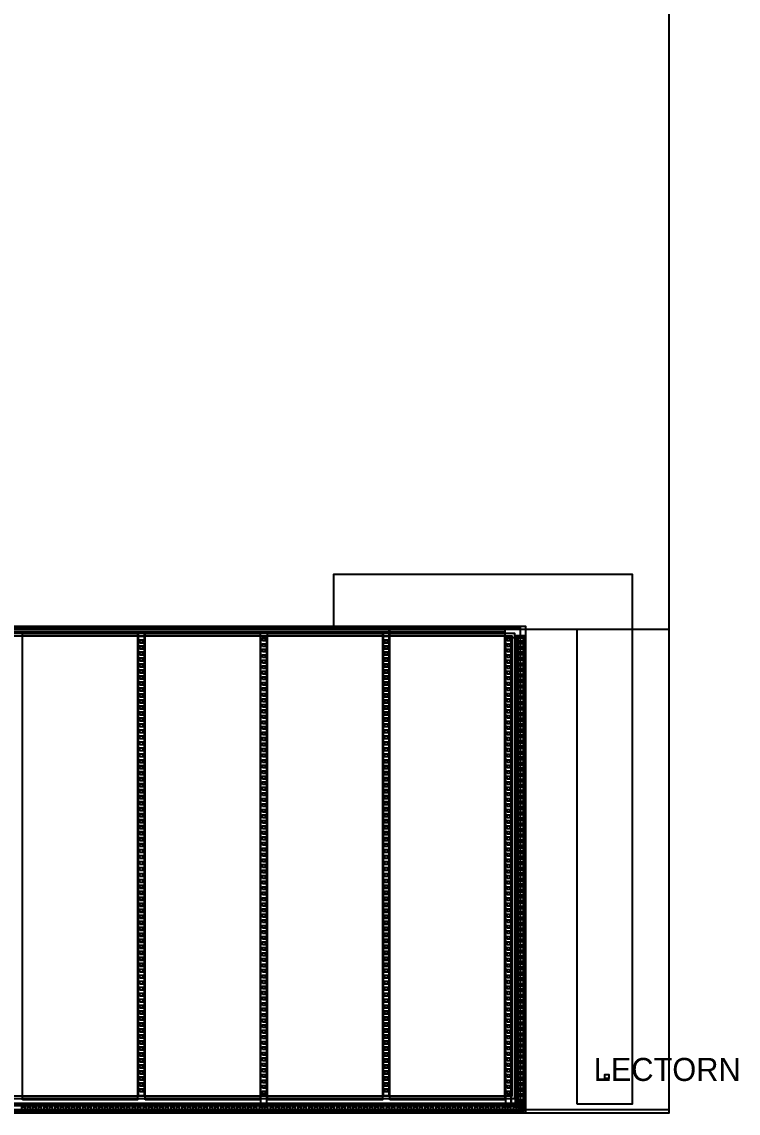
# Model space of a CAD drawing. Extents: x 0 to 495, y -9 to 478.
# Drawn here: x 339.8 to 495.5, y -2.9 to 234.2 of the extents above; entities that cross this region are included whole.
import ezdxf

# ---------------------------------------------------------------- set-up
doc = ezdxf.new("R2010")
doc.units = 0
for name, color, linetype in [('L10D0', 1, 'CONTINUOUS'), ('L20D0', 7, 'CONTINUOUS'), ('L230D0', 10, 'CONTINUOUS'), ('L23D0', 2, 'CONTINUOUS'), ('L24D0', 5, 'CONTINUOUS'), ('L34D0', 3, 'CONTINUOUS'), ('L35D0', 4, 'CONTINUOUS'), ('L36D0', 8, 'CONTINUOUS'), ('L37D0', 9, 'CONTINUOUS'), ('L54D0', 11, 'CONTINUOUS'), ('L5D0', 6, 'CONTINUOUS')]:
    doc.layers.add(name, color=color, linetype=linetype)

msp = doc.modelspace()

# ---------------------------------------------------------------- linework, layer by layer
at = {"layer": 'L10D0'}
for points in [[(72.45, 0.8), (72.45, 100.8), (446.25, 100.8), (446.25, 0.8)], [(444.75, 0.8), (444.75, 100.8), (446.25, 100.8), (446.25, 0.8)], [(447.45, -1.3), (447.45, 100.5), (448.85, 100.5), (448.85, -1.3)], [(74.15, -2.5), (74.15, -1.1), (448.85, -1.1), (448.85, -2.5)]]:
    msp.add_lwpolyline(points, close=True, dxfattribs=at)
at = {"layer": 'L20D0'}
for points in [[(0.35, 102.2), (0.35, 477.8), (480.35, 477.8), (480.35, 102.2)], [(73.95, 101.6), (73.95, 102.2), (444.75, 102.2), (444.75, 101.6)], [(339.95, 100.8), (339.95, 101.6), (364.95, 101.6), (364.95, 100.8)], [(339.95, 0.8), (339.95, 100.8), (364.95, 100.8), (364.95, 0.8)], [(366.55, 100.8), (366.55, 101.6), (391.55, 101.6), (391.55, 100.8)], [(366.55, 0.8), (366.55, 100.8), (391.55, 100.8), (391.55, 0.8)], [(393.15, 100.8), (393.15, 101.6), (418.15, 101.6), (418.15, 100.8)], [(393.15, 0.8), (393.15, 100.8), (418.15, 100.8), (418.15, 0.8)], [(419.75, 100.8), (419.75, 101.6), (444.75, 101.6), (444.75, 100.8)], [(419.75, 0.8), (419.75, 100.8), (444.75, 100.8), (444.75, 0.8)], [(339.95, 0), (339.95, 0.8), (364.95, 0.8), (364.95, 0)], [(366.55, 0), (366.55, 0.8), (391.55, 0.8), (391.55, 0)], [(393.15, 0), (393.15, 0.8), (418.15, 0.8), (418.15, 0)], [(419.75, 0), (419.75, 0.8), (444.75, 0.8), (444.75, 0)]]:
    msp.add_lwpolyline(points, close=True, dxfattribs=at)
at = {"layer": 'L230D0'}
msp.add_lwpolyline([(0.35, -2.2), (0.35, 477.8), (480.35, 477.8), (480.35, -2.2)], close=True, dxfattribs=at)
at = {"layer": 'L23D0'}
for points in [[(447.05, -1.7), (447.05, 100.9), (449.25, 100.9), (449.25, -1.7)], [(73.75, -2.9), (73.75, -0.7), (449.25, -0.7), (449.25, -2.9)]]:
    msp.add_lwpolyline(points, close=True, dxfattribs=at)
at = {"layer": 'L24D0'}
msp.add_lwpolyline([(71.85, 0.2), (71.85, 101.4), (446.85, 101.4), (446.85, 0.2)], close=True, dxfattribs=at)
at = {"layer": 'L34D0'}
for points in [[(365.45, 99.25), (365.45, 99.85), (366.05, 99.85), (366.05, 99.25)], [(392.05, 99.7), (392.05, 100.3), (392.65, 100.3), (392.65, 99.7)], [(418.65, 99.25), (418.65, 99.85), (419.25, 99.85), (419.25, 99.25)], [(445.25, 99.7), (445.25, 100.3), (445.85, 100.3), (445.85, 99.7)], [(447.85, 99.1), (447.85, 99.7), (448.45, 99.7), (448.45, 99.1)], [(365.45, 97.95), (365.45, 98.55), (366.05, 98.55), (366.05, 97.95)], [(365.45, 96.65), (365.45, 97.25), (366.05, 97.25), (366.05, 96.65)], [(392.05, 98.5), (392.05, 99.1), (392.65, 99.1), (392.65, 98.5)], [(392.05, 97.3), (392.05, 97.9), (392.65, 97.9), (392.65, 97.3)], [(418.65, 97.95), (418.65, 98.55), (419.25, 98.55), (419.25, 97.95)], [(418.65, 96.65), (418.65, 97.25), (419.25, 97.25), (419.25, 96.65)], [(445.25, 98.5), (445.25, 99.1), (445.85, 99.1), (445.85, 98.5)], [(445.25, 97.3), (445.25, 97.9), (445.85, 97.9), (445.85, 97.3)], [(447.85, 97.9), (447.85, 98.5), (448.45, 98.5), (448.45, 97.9)], [(447.85, 96.7), (447.85, 97.3), (448.45, 97.3), (448.45, 96.7)], [(365.45, 95.35), (365.45, 95.95), (366.05, 95.95), (366.05, 95.35)], [(392.05, 96.1), (392.05, 96.7), (392.65, 96.7), (392.65, 96.1)], [(392.05, 94.9), (392.05, 95.5), (392.65, 95.5), (392.65, 94.9)], [(418.65, 95.35), (418.65, 95.95), (419.25, 95.95), (419.25, 95.35)], [(445.25, 96.1), (445.25, 96.7), (445.85, 96.7), (445.85, 96.1)], [(445.25, 94.9), (445.25, 95.5), (445.85, 95.5), (445.85, 94.9)], [(447.85, 95.5), (447.85, 96.1), (448.45, 96.1), (448.45, 95.5)], [(447.85, 94.3), (447.85, 94.9), (448.45, 94.9), (448.45, 94.3)], [(365.45, 94.05), (365.45, 94.65), (366.05, 94.65), (366.05, 94.05)], [(365.45, 92.75), (365.45, 93.35), (366.05, 93.35), (366.05, 92.75)], [(392.05, 93.7), (392.05, 94.3), (392.65, 94.3), (392.65, 93.7)], [(392.05, 92.5), (392.05, 93.1), (392.65, 93.1), (392.65, 92.5)], [(418.65, 94.05), (418.65, 94.65), (419.25, 94.65), (419.25, 94.05)], [(418.65, 92.75), (418.65, 93.35), (419.25, 93.35), (419.25, 92.75)], [(445.25, 93.7), (445.25, 94.3), (445.85, 94.3), (445.85, 93.7)], [(445.25, 92.5), (445.25, 93.1), (445.85, 93.1), (445.85, 92.5)], [(447.85, 93.1), (447.85, 93.7), (448.45, 93.7), (448.45, 93.1)], [(447.85, 91.9), (447.85, 92.5), (448.45, 92.5), (448.45, 91.9)], [(365.45, 91.45), (365.45, 92.05), (366.05, 92.05), (366.05, 91.45)], [(365.45, 90.15), (365.45, 90.75), (366.05, 90.75), (366.05, 90.15)], [(392.05, 91.3), (392.05, 91.9), (392.65, 91.9), (392.65, 91.3)], [(392.05, 90.1), (392.05, 90.7), (392.65, 90.7), (392.65, 90.1)], [(418.65, 91.45), (418.65, 92.05), (419.25, 92.05), (419.25, 91.45)], [(418.65, 90.15), (418.65, 90.75), (419.25, 90.75), (419.25, 90.15)], [(445.25, 91.3), (445.25, 91.9), (445.85, 91.9), (445.85, 91.3)], [(445.25, 90.1), (445.25, 90.7), (445.85, 90.7), (445.85, 90.1)], [(447.85, 90.7), (447.85, 91.3), (448.45, 91.3), (448.45, 90.7)], [(447.85, 89.5), (447.85, 90.1), (448.45, 90.1), (448.45, 89.5)], [(365.45, 88.85), (365.45, 89.45), (366.05, 89.45), (366.05, 88.85)], [(365.45, 87.55), (365.45, 88.15), (366.05, 88.15), (366.05, 87.55)], [(392.05, 88.9), (392.05, 89.5), (392.65, 89.5), (392.65, 88.9)], [(392.05, 87.7), (392.05, 88.3), (392.65, 88.3), (392.65, 87.7)], [(418.65, 88.85), (418.65, 89.45), (419.25, 89.45), (419.25, 88.85)], [(418.65, 87.55), (418.65, 88.15), (419.25, 88.15), (419.25, 87.55)], [(445.25, 88.9), (445.25, 89.5), (445.85, 89.5), (445.85, 88.9)], [(445.25, 87.7), (445.25, 88.3), (445.85, 88.3), (445.85, 87.7)], [(447.85, 88.3), (447.85, 88.9), (448.45, 88.9), (448.45, 88.3)], [(365.45, 86.25), (365.45, 86.85), (366.05, 86.85), (366.05, 86.25)], [(365.45, 84.95), (365.45, 85.55), (366.05, 85.55), (366.05, 84.95)], [(392.05, 86.5), (392.05, 87.1), (392.65, 87.1), (392.65, 86.5)], [(392.05, 85.3), (392.05, 85.9), (392.65, 85.9), (392.65, 85.3)], [(418.65, 86.25), (418.65, 86.85), (419.25, 86.85), (419.25, 86.25)], [(418.65, 84.95), (418.65, 85.55), (419.25, 85.55), (419.25, 84.95)], [(445.25, 86.5), (445.25, 87.1), (445.85, 87.1), (445.85, 86.5)], [(445.25, 85.3), (445.25, 85.9), (445.85, 85.9), (445.85, 85.3)], [(447.85, 87.1), (447.85, 87.7), (448.45, 87.7), (448.45, 87.1)], [(447.85, 85.9), (447.85, 86.5), (448.45, 86.5), (448.45, 85.9)], [(365.45, 83.65), (365.45, 84.25), (366.05, 84.25), (366.05, 83.65)], [(392.05, 84.1), (392.05, 84.7), (392.65, 84.7), (392.65, 84.1)], [(392.05, 82.9), (392.05, 83.5), (392.65, 83.5), (392.65, 82.9)], [(418.65, 83.65), (418.65, 84.25), (419.25, 84.25), (419.25, 83.65)], [(445.25, 84.1), (445.25, 84.7), (445.85, 84.7), (445.85, 84.1)], [(445.25, 82.9), (445.25, 83.5), (445.85, 83.5), (445.85, 82.9)], [(447.85, 84.7), (447.85, 85.3), (448.45, 85.3), (448.45, 84.7)], [(447.85, 83.5), (447.85, 84.1), (448.45, 84.1), (448.45, 83.5)], [(365.45, 82.35), (365.45, 82.95), (366.05, 82.95), (366.05, 82.35)], [(365.45, 81.05), (365.45, 81.65), (366.05, 81.65), (366.05, 81.05)], [(392.05, 81.7), (392.05, 82.3), (392.65, 82.3), (392.65, 81.7)], [(392.05, 80.5), (392.05, 81.1), (392.65, 81.1), (392.65, 80.5)], [(418.65, 82.35), (418.65, 82.95), (419.25, 82.95), (419.25, 82.35)], [(418.65, 81.05), (418.65, 81.65), (419.25, 81.65), (419.25, 81.05)], [(445.25, 81.7), (445.25, 82.3), (445.85, 82.3), (445.85, 81.7)], [(445.25, 80.5), (445.25, 81.1), (445.85, 81.1), (445.85, 80.5)], [(447.85, 82.3), (447.85, 82.9), (448.45, 82.9), (448.45, 82.3)], [(447.85, 81.1), (447.85, 81.7), (448.45, 81.7), (448.45, 81.1)], [(365.45, 79.75), (365.45, 80.35), (366.05, 80.35), (366.05, 79.75)], [(365.45, 78.45), (365.45, 79.05), (366.05, 79.05), (366.05, 78.45)], [(392.05, 79.3), (392.05, 79.9), (392.65, 79.9), (392.65, 79.3)], [(392.05, 78.1), (392.05, 78.7), (392.65, 78.7), (392.65, 78.1)], [(418.65, 79.75), (418.65, 80.35), (419.25, 80.35), (419.25, 79.75)], [(418.65, 78.45), (418.65, 79.05), (419.25, 79.05), (419.25, 78.45)], [(445.25, 79.3), (445.25, 79.9), (445.85, 79.9), (445.85, 79.3)], [(445.25, 78.1), (445.25, 78.7), (445.85, 78.7), (445.85, 78.1)], [(447.85, 79.9), (447.85, 80.5), (448.45, 80.5), (448.45, 79.9)], [(447.85, 78.7), (447.85, 79.3), (448.45, 79.3), (448.45, 78.7)], [(365.45, 77.15), (365.45, 77.75), (366.05, 77.75), (366.05, 77.15)], [(365.45, 75.85), (365.45, 76.45), (366.05, 76.45), (366.05, 75.85)], [(392.05, 76.9), (392.05, 77.5), (392.65, 77.5), (392.65, 76.9)], [(392.05, 75.7), (392.05, 76.3), (392.65, 76.3), (392.65, 75.7)], [(418.65, 77.15), (418.65, 77.75), (419.25, 77.75), (419.25, 77.15)], [(418.65, 75.85), (418.65, 76.45), (419.25, 76.45), (419.25, 75.85)], [(445.25, 76.9), (445.25, 77.5), (445.85, 77.5), (445.85, 76.9)], [(445.25, 75.7), (445.25, 76.3), (445.85, 76.3), (445.85, 75.7)], [(447.85, 77.5), (447.85, 78.1), (448.45, 78.1), (448.45, 77.5)], [(447.85, 76.3), (447.85, 76.9), (448.45, 76.9), (448.45, 76.3)], [(365.45, 74.55), (365.45, 75.15), (366.05, 75.15), (366.05, 74.55)], [(365.45, 73.25), (365.45, 73.85), (366.05, 73.85), (366.05, 73.25)], [(392.05, 74.5), (392.05, 75.1), (392.65, 75.1), (392.65, 74.5)], [(392.05, 73.3), (392.05, 73.9), (392.65, 73.9), (392.65, 73.3)], [(418.65, 74.55), (418.65, 75.15), (419.25, 75.15), (419.25, 74.55)], [(418.65, 73.25), (418.65, 73.85), (419.25, 73.85), (419.25, 73.25)], [(445.25, 74.5), (445.25, 75.1), (445.85, 75.1), (445.85, 74.5)], [(445.25, 73.3), (445.25, 73.9), (445.85, 73.9), (445.85, 73.3)], [(447.85, 75.1), (447.85, 75.7), (448.45, 75.7), (448.45, 75.1)], [(447.85, 73.9), (447.85, 74.5), (448.45, 74.5), (448.45, 73.9)], [(365.45, 71.95), (365.45, 72.55), (366.05, 72.55), (366.05, 71.95)], [(365.45, 70.65), (365.45, 71.25), (366.05, 71.25), (366.05, 70.65)], [(392.05, 72.1), (392.05, 72.7), (392.65, 72.7), (392.65, 72.1)], [(392.05, 70.9), (392.05, 71.5), (392.65, 71.5), (392.65, 70.9)], [(418.65, 71.95), (418.65, 72.55), (419.25, 72.55), (419.25, 71.95)], [(418.65, 70.65), (418.65, 71.25), (419.25, 71.25), (419.25, 70.65)], [(445.25, 72.1), (445.25, 72.7), (445.85, 72.7), (445.85, 72.1)], [(445.25, 70.9), (445.25, 71.5), (445.85, 71.5), (445.85, 70.9)], [(447.85, 72.7), (447.85, 73.3), (448.45, 73.3), (448.45, 72.7)], [(447.85, 71.5), (447.85, 72.1), (448.45, 72.1), (448.45, 71.5)], [(365.45, 69.35), (365.45, 69.95), (366.05, 69.95), (366.05, 69.35)], [(392.05, 69.7), (392.05, 70.3), (392.65, 70.3), (392.65, 69.7)], [(392.05, 68.5), (392.05, 69.1), (392.65, 69.1), (392.65, 68.5)], [(418.65, 69.35), (418.65, 69.95), (419.25, 69.95), (419.25, 69.35)], [(445.25, 69.7), (445.25, 70.3), (445.85, 70.3), (445.85, 69.7)], [(445.25, 68.5), (445.25, 69.1), (445.85, 69.1), (445.85, 68.5)], [(447.85, 70.3), (447.85, 70.9), (448.45, 70.9), (448.45, 70.3)], [(447.85, 69.1), (447.85, 69.7), (448.45, 69.7), (448.45, 69.1)], [(365.45, 68.05), (365.45, 68.65), (366.05, 68.65), (366.05, 68.05)], [(365.45, 66.75), (365.45, 67.35), (366.05, 67.35), (366.05, 66.75)], [(392.05, 67.3), (392.05, 67.9), (392.65, 67.9), (392.65, 67.3)], [(392.05, 66.1), (392.05, 66.7), (392.65, 66.7), (392.65, 66.1)], [(418.65, 68.05), (418.65, 68.65), (419.25, 68.65), (419.25, 68.05)], [(418.65, 66.75), (418.65, 67.35), (419.25, 67.35), (419.25, 66.75)], [(445.25, 67.3), (445.25, 67.9), (445.85, 67.9), (445.85, 67.3)], [(445.25, 66.1), (445.25, 66.7), (445.85, 66.7), (445.85, 66.1)], [(447.85, 67.9), (447.85, 68.5), (448.45, 68.5), (448.45, 67.9)], [(447.85, 66.7), (447.85, 67.3), (448.45, 67.3), (448.45, 66.7)], [(365.45, 65.45), (365.45, 66.05), (366.05, 66.05), (366.05, 65.45)], [(365.45, 64.15), (365.45, 64.75), (366.05, 64.75), (366.05, 64.15)], [(392.05, 64.9), (392.05, 65.5), (392.65, 65.5), (392.65, 64.9)], [(392.05, 63.7), (392.05, 64.3), (392.65, 64.3), (392.65, 63.7)], [(418.65, 65.45), (418.65, 66.05), (419.25, 66.05), (419.25, 65.45)], [(418.65, 64.15), (418.65, 64.75), (419.25, 64.75), (419.25, 64.15)], [(445.25, 64.9), (445.25, 65.5), (445.85, 65.5), (445.85, 64.9)], [(445.25, 63.7), (445.25, 64.3), (445.85, 64.3), (445.85, 63.7)], [(447.85, 65.5), (447.85, 66.1), (448.45, 66.1), (448.45, 65.5)], [(447.85, 64.3), (447.85, 64.9), (448.45, 64.9), (448.45, 64.3)], [(365.45, 62.85), (365.45, 63.45), (366.05, 63.45), (366.05, 62.85)], [(365.45, 61.55), (365.45, 62.15), (366.05, 62.15), (366.05, 61.55)], [(392.05, 62.5), (392.05, 63.1), (392.65, 63.1), (392.65, 62.5)], [(392.05, 61.3), (392.05, 61.9), (392.65, 61.9), (392.65, 61.3)], [(418.65, 62.85), (418.65, 63.45), (419.25, 63.45), (419.25, 62.85)], [(418.65, 61.55), (418.65, 62.15), (419.25, 62.15), (419.25, 61.55)], [(445.25, 62.5), (445.25, 63.1), (445.85, 63.1), (445.85, 62.5)], [(445.25, 61.3), (445.25, 61.9), (445.85, 61.9), (445.85, 61.3)], [(447.85, 63.1), (447.85, 63.7), (448.45, 63.7), (448.45, 63.1)], [(447.85, 61.9), (447.85, 62.5), (448.45, 62.5), (448.45, 61.9)], [(365.45, 60.25), (365.45, 60.85), (366.05, 60.85), (366.05, 60.25)], [(365.45, 58.95), (365.45, 59.55), (366.05, 59.55), (366.05, 58.95)], [(392.05, 60.1), (392.05, 60.7), (392.65, 60.7), (392.65, 60.1)], [(392.05, 58.9), (392.05, 59.5), (392.65, 59.5), (392.65, 58.9)], [(418.65, 60.25), (418.65, 60.85), (419.25, 60.85), (419.25, 60.25)], [(418.65, 58.95), (418.65, 59.55), (419.25, 59.55), (419.25, 58.95)], [(445.25, 60.1), (445.25, 60.7), (445.85, 60.7), (445.85, 60.1)], [(445.25, 58.9), (445.25, 59.5), (445.85, 59.5), (445.85, 58.9)], [(447.85, 60.7), (447.85, 61.3), (448.45, 61.3), (448.45, 60.7)], [(447.85, 59.5), (447.85, 60.1), (448.45, 60.1), (448.45, 59.5)], [(365.45, 57.65), (365.45, 58.25), (366.05, 58.25), (366.05, 57.65)], [(365.45, 56.35), (365.45, 56.95), (366.05, 56.95), (366.05, 56.35)], [(392.05, 57.7), (392.05, 58.3), (392.65, 58.3), (392.65, 57.7)], [(392.05, 56.5), (392.05, 57.1), (392.65, 57.1), (392.65, 56.5)], [(418.65, 57.65), (418.65, 58.25), (419.25, 58.25), (419.25, 57.65)], [(418.65, 56.35), (418.65, 56.95), (419.25, 56.95), (419.25, 56.35)], [(445.25, 57.7), (445.25, 58.3), (445.85, 58.3), (445.85, 57.7)], [(445.25, 56.5), (445.25, 57.1), (445.85, 57.1), (445.85, 56.5)], [(447.85, 58.3), (447.85, 58.9), (448.45, 58.9), (448.45, 58.3)], [(447.85, 57.1), (447.85, 57.7), (448.45, 57.7), (448.45, 57.1)], [(365.45, 55.05), (365.45, 55.65), (366.05, 55.65), (366.05, 55.05)], [(392.05, 55.3), (392.05, 55.9), (392.65, 55.9), (392.65, 55.3)], [(392.05, 54.1), (392.05, 54.7), (392.65, 54.7), (392.65, 54.1)], [(418.65, 55.05), (418.65, 55.65), (419.25, 55.65), (419.25, 55.05)], [(445.25, 55.3), (445.25, 55.9), (445.85, 55.9), (445.85, 55.3)], [(445.25, 54.1), (445.25, 54.7), (445.85, 54.7), (445.85, 54.1)], [(447.85, 55.9), (447.85, 56.5), (448.45, 56.5), (448.45, 55.9)], [(447.85, 54.7), (447.85, 55.3), (448.45, 55.3), (448.45, 54.7)], [(365.45, 53.75), (365.45, 54.35), (366.05, 54.35), (366.05, 53.75)], [(365.45, 52.45), (365.45, 53.05), (366.05, 53.05), (366.05, 52.45)], [(392.05, 52.9), (392.05, 53.5), (392.65, 53.5), (392.65, 52.9)], [(392.05, 51.7), (392.05, 52.3), (392.65, 52.3), (392.65, 51.7)], [(418.65, 53.75), (418.65, 54.35), (419.25, 54.35), (419.25, 53.75)], [(418.65, 52.45), (418.65, 53.05), (419.25, 53.05), (419.25, 52.45)], [(445.25, 52.9), (445.25, 53.5), (445.85, 53.5), (445.85, 52.9)], [(445.25, 51.7), (445.25, 52.3), (445.85, 52.3), (445.85, 51.7)], [(447.85, 53.5), (447.85, 54.1), (448.45, 54.1), (448.45, 53.5)], [(447.85, 52.3), (447.85, 52.9), (448.45, 52.9), (448.45, 52.3)], [(365.45, 51.15), (365.45, 51.75), (366.05, 51.75), (366.05, 51.15)], [(365.45, 49.85), (365.45, 50.45), (366.05, 50.45), (366.05, 49.85)], [(392.05, 50.5), (392.05, 51.1), (392.65, 51.1), (392.65, 50.5)], [(392.05, 49.3), (392.05, 49.9), (392.65, 49.9), (392.65, 49.3)], [(418.65, 51.15), (418.65, 51.75), (419.25, 51.75), (419.25, 51.15)], [(418.65, 49.85), (418.65, 50.45), (419.25, 50.45), (419.25, 49.85)], [(445.25, 50.5), (445.25, 51.1), (445.85, 51.1), (445.85, 50.5)], [(445.25, 49.3), (445.25, 49.9), (445.85, 49.9), (445.85, 49.3)], [(447.85, 51.1), (447.85, 51.7), (448.45, 51.7), (448.45, 51.1)], [(447.85, 49.9), (447.85, 50.5), (448.45, 50.5), (448.45, 49.9)], [(365.45, 48.55), (365.45, 49.15), (366.05, 49.15), (366.05, 48.55)], [(365.45, 47.25), (365.45, 47.85), (366.05, 47.85), (366.05, 47.25)], [(392.05, 48.1), (392.05, 48.7), (392.65, 48.7), (392.65, 48.1)], [(392.05, 46.9), (392.05, 47.5), (392.65, 47.5), (392.65, 46.9)], [(418.65, 48.55), (418.65, 49.15), (419.25, 49.15), (419.25, 48.55)], [(418.65, 47.25), (418.65, 47.85), (419.25, 47.85), (419.25, 47.25)], [(445.25, 48.1), (445.25, 48.7), (445.85, 48.7), (445.85, 48.1)], [(445.25, 46.9), (445.25, 47.5), (445.85, 47.5), (445.85, 46.9)], [(447.85, 48.7), (447.85, 49.3), (448.45, 49.3), (448.45, 48.7)], [(447.85, 47.5), (447.85, 48.1), (448.45, 48.1), (448.45, 47.5)], [(365.45, 45.95), (365.45, 46.55), (366.05, 46.55), (366.05, 45.95)], [(365.45, 44.65), (365.45, 45.25), (366.05, 45.25), (366.05, 44.65)], [(392.05, 45.7), (392.05, 46.3), (392.65, 46.3), (392.65, 45.7)], [(392.05, 44.5), (392.05, 45.1), (392.65, 45.1), (392.65, 44.5)], [(418.65, 45.95), (418.65, 46.55), (419.25, 46.55), (419.25, 45.95)], [(418.65, 44.65), (418.65, 45.25), (419.25, 45.25), (419.25, 44.65)], [(445.25, 45.7), (445.25, 46.3), (445.85, 46.3), (445.85, 45.7)], [(445.25, 44.5), (445.25, 45.1), (445.85, 45.1), (445.85, 44.5)], [(447.85, 46.3), (447.85, 46.9), (448.45, 46.9), (448.45, 46.3)], [(447.85, 45.1), (447.85, 45.7), (448.45, 45.7), (448.45, 45.1)], [(365.45, 43.35), (365.45, 43.95), (366.05, 43.95), (366.05, 43.35)], [(392.05, 43.3), (392.05, 43.9), (392.65, 43.9), (392.65, 43.3)], [(392.05, 42.1), (392.05, 42.7), (392.65, 42.7), (392.65, 42.1)], [(418.65, 43.35), (418.65, 43.95), (419.25, 43.95), (419.25, 43.35)], [(445.25, 43.3), (445.25, 43.9), (445.85, 43.9), (445.85, 43.3)], [(445.25, 42.1), (445.25, 42.7), (445.85, 42.7), (445.85, 42.1)], [(447.85, 43.9), (447.85, 44.5), (448.45, 44.5), (448.45, 43.9)], [(447.85, 42.7), (447.85, 43.3), (448.45, 43.3), (448.45, 42.7)], [(365.45, 42.05), (365.45, 42.65), (366.05, 42.65), (366.05, 42.05)], [(365.45, 40.75), (365.45, 41.35), (366.05, 41.35), (366.05, 40.75)], [(392.05, 40.9), (392.05, 41.5), (392.65, 41.5), (392.65, 40.9)], [(418.65, 42.05), (418.65, 42.65), (419.25, 42.65), (419.25, 42.05)], [(418.65, 40.75), (418.65, 41.35), (419.25, 41.35), (419.25, 40.75)], [(445.25, 40.9), (445.25, 41.5), (445.85, 41.5), (445.85, 40.9)], [(447.85, 41.5), (447.85, 42.1), (448.45, 42.1), (448.45, 41.5)], [(447.85, 40.3), (447.85, 40.9), (448.45, 40.9), (448.45, 40.3)], [(365.45, 39.45), (365.45, 40.05), (366.05, 40.05), (366.05, 39.45)], [(365.45, 38.15), (365.45, 38.75), (366.05, 38.75), (366.05, 38.15)], [(392.05, 39.7), (392.05, 40.3), (392.65, 40.3), (392.65, 39.7)], [(392.05, 38.5), (392.05, 39.1), (392.65, 39.1), (392.65, 38.5)], [(418.65, 39.45), (418.65, 40.05), (419.25, 40.05), (419.25, 39.45)], [(418.65, 38.15), (418.65, 38.75), (419.25, 38.75), (419.25, 38.15)], [(445.25, 39.7), (445.25, 40.3), (445.85, 40.3), (445.85, 39.7)], [(445.25, 38.5), (445.25, 39.1), (445.85, 39.1), (445.85, 38.5)], [(447.85, 39.1), (447.85, 39.7), (448.45, 39.7), (448.45, 39.1)], [(447.85, 37.9), (447.85, 38.5), (448.45, 38.5), (448.45, 37.9)], [(365.45, 36.85), (365.45, 37.45), (366.05, 37.45), (366.05, 36.85)], [(365.45, 35.55), (365.45, 36.15), (366.05, 36.15), (366.05, 35.55)], [(392.05, 37.3), (392.05, 37.9), (392.65, 37.9), (392.65, 37.3)], [(392.05, 36.1), (392.05, 36.7), (392.65, 36.7), (392.65, 36.1)], [(418.65, 36.85), (418.65, 37.45), (419.25, 37.45), (419.25, 36.85)], [(418.65, 35.55), (418.65, 36.15), (419.25, 36.15), (419.25, 35.55)], [(445.25, 37.3), (445.25, 37.9), (445.85, 37.9), (445.85, 37.3)], [(445.25, 36.1), (445.25, 36.7), (445.85, 36.7), (445.85, 36.1)], [(447.85, 36.7), (447.85, 37.3), (448.45, 37.3), (448.45, 36.7)], [(447.85, 35.5), (447.85, 36.1), (448.45, 36.1), (448.45, 35.5)], [(365.45, 34.25), (365.45, 34.85), (366.05, 34.85), (366.05, 34.25)], [(365.45, 32.95), (365.45, 33.55), (366.05, 33.55), (366.05, 32.95)], [(392.05, 34.9), (392.05, 35.5), (392.65, 35.5), (392.65, 34.9)], [(392.05, 33.7), (392.05, 34.3), (392.65, 34.3), (392.65, 33.7)], [(418.65, 34.25), (418.65, 34.85), (419.25, 34.85), (419.25, 34.25)], [(418.65, 32.95), (418.65, 33.55), (419.25, 33.55), (419.25, 32.95)], [(445.25, 34.9), (445.25, 35.5), (445.85, 35.5), (445.85, 34.9)], [(445.25, 33.7), (445.25, 34.3), (445.85, 34.3), (445.85, 33.7)], [(447.85, 34.3), (447.85, 34.9), (448.45, 34.9), (448.45, 34.3)], [(447.85, 33.1), (447.85, 33.7), (448.45, 33.7), (448.45, 33.1)], [(365.45, 31.65), (365.45, 32.25), (366.05, 32.25), (366.05, 31.65)], [(365.45, 30.35), (365.45, 30.95), (366.05, 30.95), (366.05, 30.35)], [(392.05, 32.5), (392.05, 33.1), (392.65, 33.1), (392.65, 32.5)], [(392.05, 31.3), (392.05, 31.9), (392.65, 31.9), (392.65, 31.3)], [(418.65, 31.65), (418.65, 32.25), (419.25, 32.25), (419.25, 31.65)], [(418.65, 30.35), (418.65, 30.95), (419.25, 30.95), (419.25, 30.35)], [(445.25, 32.5), (445.25, 33.1), (445.85, 33.1), (445.85, 32.5)], [(445.25, 31.3), (445.25, 31.9), (445.85, 31.9), (445.85, 31.3)], [(447.85, 31.9), (447.85, 32.5), (448.45, 32.5), (448.45, 31.9)], [(447.85, 30.7), (447.85, 31.3), (448.45, 31.3), (448.45, 30.7)], [(365.45, 29.05), (365.45, 29.65), (366.05, 29.65), (366.05, 29.05)], [(392.05, 30.1), (392.05, 30.7), (392.65, 30.7), (392.65, 30.1)], [(392.05, 28.9), (392.05, 29.5), (392.65, 29.5), (392.65, 28.9)], [(418.65, 29.05), (418.65, 29.65), (419.25, 29.65), (419.25, 29.05)], [(445.25, 30.1), (445.25, 30.7), (445.85, 30.7), (445.85, 30.1)], [(445.25, 28.9), (445.25, 29.5), (445.85, 29.5), (445.85, 28.9)], [(447.85, 29.5), (447.85, 30.1), (448.45, 30.1), (448.45, 29.5)], [(447.85, 28.3), (447.85, 28.9), (448.45, 28.9), (448.45, 28.3)], [(365.45, 27.75), (365.45, 28.35), (366.05, 28.35), (366.05, 27.75)], [(365.45, 26.45), (365.45, 27.05), (366.05, 27.05), (366.05, 26.45)], [(392.05, 27.7), (392.05, 28.3), (392.65, 28.3), (392.65, 27.7)], [(392.05, 26.5), (392.05, 27.1), (392.65, 27.1), (392.65, 26.5)], [(418.65, 27.75), (418.65, 28.35), (419.25, 28.35), (419.25, 27.75)], [(418.65, 26.45), (418.65, 27.05), (419.25, 27.05), (419.25, 26.45)], [(445.25, 27.7), (445.25, 28.3), (445.85, 28.3), (445.85, 27.7)], [(445.25, 26.5), (445.25, 27.1), (445.85, 27.1), (445.85, 26.5)], [(447.85, 27.1), (447.85, 27.7), (448.45, 27.7), (448.45, 27.1)], [(447.85, 25.9), (447.85, 26.5), (448.45, 26.5), (448.45, 25.9)], [(365.45, 25.15), (365.45, 25.75), (366.05, 25.75), (366.05, 25.15)], [(365.45, 23.85), (365.45, 24.45), (366.05, 24.45), (366.05, 23.85)], [(392.05, 25.3), (392.05, 25.9), (392.65, 25.9), (392.65, 25.3)], [(392.05, 24.1), (392.05, 24.7), (392.65, 24.7), (392.65, 24.1)], [(418.65, 25.15), (418.65, 25.75), (419.25, 25.75), (419.25, 25.15)], [(418.65, 23.85), (418.65, 24.45), (419.25, 24.45), (419.25, 23.85)], [(445.25, 25.3), (445.25, 25.9), (445.85, 25.9), (445.85, 25.3)], [(445.25, 24.1), (445.25, 24.7), (445.85, 24.7), (445.85, 24.1)], [(447.85, 24.7), (447.85, 25.3), (448.45, 25.3), (448.45, 24.7)], [(447.85, 23.5), (447.85, 24.1), (448.45, 24.1), (448.45, 23.5)], [(365.45, 22.55), (365.45, 23.15), (366.05, 23.15), (366.05, 22.55)], [(365.45, 21.25), (365.45, 21.85), (366.05, 21.85), (366.05, 21.25)], [(392.05, 22.9), (392.05, 23.5), (392.65, 23.5), (392.65, 22.9)], [(392.05, 21.7), (392.05, 22.3), (392.65, 22.3), (392.65, 21.7)], [(418.65, 22.55), (418.65, 23.15), (419.25, 23.15), (419.25, 22.55)], [(418.65, 21.25), (418.65, 21.85), (419.25, 21.85), (419.25, 21.25)], [(445.25, 22.9), (445.25, 23.5), (445.85, 23.5), (445.85, 22.9)], [(445.25, 21.7), (445.25, 22.3), (445.85, 22.3), (445.85, 21.7)], [(447.85, 22.3), (447.85, 22.9), (448.45, 22.9), (448.45, 22.3)], [(447.85, 21.1), (447.85, 21.7), (448.45, 21.7), (448.45, 21.1)], [(365.45, 19.95), (365.45, 20.55), (366.05, 20.55), (366.05, 19.95)], [(365.45, 18.65), (365.45, 19.25), (366.05, 19.25), (366.05, 18.65)], [(392.05, 20.5), (392.05, 21.1), (392.65, 21.1), (392.65, 20.5)], [(392.05, 19.3), (392.05, 19.9), (392.65, 19.9), (392.65, 19.3)], [(418.65, 19.95), (418.65, 20.55), (419.25, 20.55), (419.25, 19.95)], [(418.65, 18.65), (418.65, 19.25), (419.25, 19.25), (419.25, 18.65)], [(445.25, 20.5), (445.25, 21.1), (445.85, 21.1), (445.85, 20.5)], [(445.25, 19.3), (445.25, 19.9), (445.85, 19.9), (445.85, 19.3)], [(447.85, 19.9), (447.85, 20.5), (448.45, 20.5), (448.45, 19.9)], [(447.85, 18.7), (447.85, 19.3), (448.45, 19.3), (448.45, 18.7)], [(365.45, 17.35), (365.45, 17.95), (366.05, 17.95), (366.05, 17.35)], [(365.45, 16.05), (365.45, 16.65), (366.05, 16.65), (366.05, 16.05)], [(392.05, 18.1), (392.05, 18.7), (392.65, 18.7), (392.65, 18.1)], [(392.05, 16.9), (392.05, 17.5), (392.65, 17.5), (392.65, 16.9)], [(418.65, 17.35), (418.65, 17.95), (419.25, 17.95), (419.25, 17.35)], [(418.65, 16.05), (418.65, 16.65), (419.25, 16.65), (419.25, 16.05)], [(445.25, 18.1), (445.25, 18.7), (445.85, 18.7), (445.85, 18.1)], [(445.25, 16.9), (445.25, 17.5), (445.85, 17.5), (445.85, 16.9)], [(447.85, 17.5), (447.85, 18.1), (448.45, 18.1), (448.45, 17.5)], [(447.85, 16.3), (447.85, 16.9), (448.45, 16.9), (448.45, 16.3)], [(365.45, 14.75), (365.45, 15.35), (366.05, 15.35), (366.05, 14.75)], [(392.05, 15.7), (392.05, 16.3), (392.65, 16.3), (392.65, 15.7)], [(392.05, 14.5), (392.05, 15.1), (392.65, 15.1), (392.65, 14.5)], [(418.65, 14.75), (418.65, 15.35), (419.25, 15.35), (419.25, 14.75)], [(445.25, 15.7), (445.25, 16.3), (445.85, 16.3), (445.85, 15.7)], [(445.25, 14.5), (445.25, 15.1), (445.85, 15.1), (445.85, 14.5)], [(447.85, 15.1), (447.85, 15.7), (448.45, 15.7), (448.45, 15.1)], [(447.85, 13.9), (447.85, 14.5), (448.45, 14.5), (448.45, 13.9)], [(365.45, 13.45), (365.45, 14.05), (366.05, 14.05), (366.05, 13.45)], [(365.45, 12.15), (365.45, 12.75), (366.05, 12.75), (366.05, 12.15)], [(392.05, 13.3), (392.05, 13.9), (392.65, 13.9), (392.65, 13.3)], [(392.05, 12.1), (392.05, 12.7), (392.65, 12.7), (392.65, 12.1)], [(418.65, 13.45), (418.65, 14.05), (419.25, 14.05), (419.25, 13.45)], [(418.65, 12.15), (418.65, 12.75), (419.25, 12.75), (419.25, 12.15)], [(445.25, 13.3), (445.25, 13.9), (445.85, 13.9), (445.85, 13.3)], [(445.25, 12.1), (445.25, 12.7), (445.85, 12.7), (445.85, 12.1)], [(447.85, 12.7), (447.85, 13.3), (448.45, 13.3), (448.45, 12.7)], [(447.85, 11.5), (447.85, 12.1), (448.45, 12.1), (448.45, 11.5)], [(365.45, 10.85), (365.45, 11.45), (366.05, 11.45), (366.05, 10.85)], [(365.45, 9.55), (365.45, 10.15), (366.05, 10.15), (366.05, 9.55)], [(392.05, 10.9), (392.05, 11.5), (392.65, 11.5), (392.65, 10.9)], [(392.05, 9.7), (392.05, 10.3), (392.65, 10.3), (392.65, 9.7)], [(418.65, 10.85), (418.65, 11.45), (419.25, 11.45), (419.25, 10.85)], [(418.65, 9.55), (418.65, 10.15), (419.25, 10.15), (419.25, 9.55)], [(445.25, 10.9), (445.25, 11.5), (445.85, 11.5), (445.85, 10.9)], [(445.25, 9.7), (445.25, 10.3), (445.85, 10.3), (445.85, 9.7)], [(447.85, 10.3), (447.85, 10.9), (448.45, 10.9), (448.45, 10.3)], [(447.85, 9.1), (447.85, 9.7), (448.45, 9.7), (448.45, 9.1)], [(365.45, 8.25), (365.45, 8.85), (366.05, 8.85), (366.05, 8.25)], [(365.45, 6.95), (365.45, 7.55), (366.05, 7.55), (366.05, 6.95)], [(392.05, 8.5), (392.05, 9.1), (392.65, 9.1), (392.65, 8.5)], [(392.05, 7.3), (392.05, 7.9), (392.65, 7.9), (392.65, 7.3)], [(418.65, 8.25), (418.65, 8.85), (419.25, 8.85), (419.25, 8.25)], [(418.65, 6.95), (418.65, 7.55), (419.25, 7.55), (419.25, 6.95)], [(445.25, 8.5), (445.25, 9.1), (445.85, 9.1), (445.85, 8.5)], [(445.25, 7.3), (445.25, 7.9), (445.85, 7.9), (445.85, 7.3)], [(447.85, 7.9), (447.85, 8.5), (448.45, 8.5), (448.45, 7.9)], [(447.85, 6.7), (447.85, 7.3), (448.45, 7.3), (448.45, 6.7)], [(365.45, 5.65), (365.45, 6.25), (366.05, 6.25), (366.05, 5.65)], [(365.45, 4.35), (365.45, 4.95), (366.05, 4.95), (366.05, 4.35)], [(392.05, 6.1), (392.05, 6.7), (392.65, 6.7), (392.65, 6.1)], [(392.05, 4.9), (392.05, 5.5), (392.65, 5.5), (392.65, 4.9)], [(418.65, 5.65), (418.65, 6.25), (419.25, 6.25), (419.25, 5.65)], [(418.65, 4.35), (418.65, 4.95), (419.25, 4.95), (419.25, 4.35)], [(445.25, 6.1), (445.25, 6.7), (445.85, 6.7), (445.85, 6.1)], [(445.25, 4.9), (445.25, 5.5), (445.85, 5.5), (445.85, 4.9)], [(447.85, 5.5), (447.85, 6.1), (448.45, 6.1), (448.45, 5.5)], [(447.85, 4.3), (447.85, 4.9), (448.45, 4.9), (448.45, 4.3)], [(365.45, 3.05), (365.45, 3.65), (366.05, 3.65), (366.05, 3.05)], [(392.05, 3.7), (392.05, 4.3), (392.65, 4.3), (392.65, 3.7)], [(392.05, 2.5), (392.05, 3.1), (392.65, 3.1), (392.65, 2.5)], [(418.65, 3.05), (418.65, 3.65), (419.25, 3.65), (419.25, 3.05)], [(445.25, 3.7), (445.25, 4.3), (445.85, 4.3), (445.85, 3.7)], [(445.25, 2.5), (445.25, 3.1), (445.85, 3.1), (445.85, 2.5)], [(447.85, 3.1), (447.85, 3.7), (448.45, 3.7), (448.45, 3.1)], [(447.85, 1.9), (447.85, 2.5), (448.45, 2.5), (448.45, 1.9)], [(365.45, 1.75), (365.45, 2.35), (366.05, 2.35), (366.05, 1.75)], [(392.05, 1.3), (392.05, 1.9), (392.65, 1.9), (392.65, 1.3)], [(418.65, 1.75), (418.65, 2.35), (419.25, 2.35), (419.25, 1.75)], [(445.25, 1.3), (445.25, 1.9), (445.85, 1.9), (445.85, 1.3)], [(447.85, 0.7), (447.85, 1.3), (448.45, 1.3), (448.45, 0.7)], [(447.85, -0.5), (447.85, 0.1), (448.45, 0.1), (448.45, -0.5)], [(339.8, -2.1), (339.8, -1.5), (340.4, -1.5), (340.4, -2.1)], [(341, -2.1), (341, -1.5), (341.6, -1.5), (341.6, -2.1)], [(342.2, -2.1), (342.2, -1.5), (342.8, -1.5), (342.8, -2.1)], [(343.4, -2.1), (343.4, -1.5), (344, -1.5), (344, -2.1)], [(344.6, -2.1), (344.6, -1.5), (345.2, -1.5), (345.2, -2.1)], [(345.8, -2.1), (345.8, -1.5), (346.4, -1.5), (346.4, -2.1)], [(347, -2.1), (347, -1.5), (347.6, -1.5), (347.6, -2.1)], [(348.2, -2.1), (348.2, -1.5), (348.8, -1.5), (348.8, -2.1)], [(349.4, -2.1), (349.4, -1.5), (350, -1.5), (350, -2.1)], [(350.6, -2.1), (350.6, -1.5), (351.2, -1.5), (351.2, -2.1)], [(351.8, -2.1), (351.8, -1.5), (352.4, -1.5), (352.4, -2.1)], [(353, -2.1), (353, -1.5), (353.6, -1.5), (353.6, -2.1)], [(354.2, -2.1), (354.2, -1.5), (354.8, -1.5), (354.8, -2.1)], [(355.4, -2.1), (355.4, -1.5), (356, -1.5), (356, -2.1)], [(356.6, -2.1), (356.6, -1.5), (357.2, -1.5), (357.2, -2.1)], [(357.8, -2.1), (357.8, -1.5), (358.4, -1.5), (358.4, -2.1)], [(359, -2.1), (359, -1.5), (359.6, -1.5), (359.6, -2.1)], [(360.2, -2.1), (360.2, -1.5), (360.8, -1.5), (360.8, -2.1)], [(361.4, -2.1), (361.4, -1.5), (362, -1.5), (362, -2.1)], [(362.6, -2.1), (362.6, -1.5), (363.2, -1.5), (363.2, -2.1)], [(363.8, -2.1), (363.8, -1.5), (364.4, -1.5), (364.4, -2.1)], [(365, -2.1), (365, -1.5), (365.6, -1.5), (365.6, -2.1)], [(366.2, -2.1), (366.2, -1.5), (366.8, -1.5), (366.8, -2.1)], [(367.4, -2.1), (367.4, -1.5), (368, -1.5), (368, -2.1)], [(368.6, -2.1), (368.6, -1.5), (369.2, -1.5), (369.2, -2.1)], [(369.8, -2.1), (369.8, -1.5), (370.4, -1.5), (370.4, -2.1)], [(371, -2.1), (371, -1.5), (371.6, -1.5), (371.6, -2.1)], [(372.2, -2.1), (372.2, -1.5), (372.8, -1.5), (372.8, -2.1)], [(373.4, -2.1), (373.4, -1.5), (374, -1.5), (374, -2.1)], [(374.6, -2.1), (374.6, -1.5), (375.2, -1.5), (375.2, -2.1)], [(375.8, -2.1), (375.8, -1.5), (376.4, -1.5), (376.4, -2.1)], [(377, -2.1), (377, -1.5), (377.6, -1.5), (377.6, -2.1)], [(378.2, -2.1), (378.2, -1.5), (378.8, -1.5), (378.8, -2.1)], [(379.4, -2.1), (379.4, -1.5), (380, -1.5), (380, -2.1)], [(380.6, -2.1), (380.6, -1.5), (381.2, -1.5), (381.2, -2.1)], [(381.8, -2.1), (381.8, -1.5), (382.4, -1.5), (382.4, -2.1)], [(383, -2.1), (383, -1.5), (383.6, -1.5), (383.6, -2.1)], [(384.2, -2.1), (384.2, -1.5), (384.8, -1.5), (384.8, -2.1)], [(385.4, -2.1), (385.4, -1.5), (386, -1.5), (386, -2.1)], [(386.6, -2.1), (386.6, -1.5), (387.2, -1.5), (387.2, -2.1)], [(387.8, -2.1), (387.8, -1.5), (388.4, -1.5), (388.4, -2.1)], [(389, -2.1), (389, -1.5), (389.6, -1.5), (389.6, -2.1)], [(390.2, -2.1), (390.2, -1.5), (390.8, -1.5), (390.8, -2.1)], [(391.4, -2.1), (391.4, -1.5), (392, -1.5), (392, -2.1)], [(392.6, -2.1), (392.6, -1.5), (393.2, -1.5), (393.2, -2.1)], [(393.8, -2.1), (393.8, -1.5), (394.4, -1.5), (394.4, -2.1)], [(395, -2.1), (395, -1.5), (395.6, -1.5), (395.6, -2.1)], [(396.2, -2.1), (396.2, -1.5), (396.8, -1.5), (396.8, -2.1)], [(397.4, -2.1), (397.4, -1.5), (398, -1.5), (398, -2.1)], [(398.6, -2.1), (398.6, -1.5), (399.2, -1.5), (399.2, -2.1)], [(399.8, -2.1), (399.8, -1.5), (400.4, -1.5), (400.4, -2.1)], [(401, -2.1), (401, -1.5), (401.6, -1.5), (401.6, -2.1)], [(402.2, -2.1), (402.2, -1.5), (402.8, -1.5), (402.8, -2.1)], [(403.4, -2.1), (403.4, -1.5), (404, -1.5), (404, -2.1)], [(404.6, -2.1), (404.6, -1.5), (405.2, -1.5), (405.2, -2.1)], [(405.8, -2.1), (405.8, -1.5), (406.4, -1.5), (406.4, -2.1)], [(407, -2.1), (407, -1.5), (407.6, -1.5), (407.6, -2.1)], [(408.2, -2.1), (408.2, -1.5), (408.8, -1.5), (408.8, -2.1)], [(409.4, -2.1), (409.4, -1.5), (410, -1.5), (410, -2.1)], [(410.6, -2.1), (410.6, -1.5), (411.2, -1.5), (411.2, -2.1)], [(411.8, -2.1), (411.8, -1.5), (412.4, -1.5), (412.4, -2.1)], [(413, -2.1), (413, -1.5), (413.6, -1.5), (413.6, -2.1)], [(414.2, -2.1), (414.2, -1.5), (414.8, -1.5), (414.8, -2.1)], [(415.4, -2.1), (415.4, -1.5), (416, -1.5), (416, -2.1)], [(416.6, -2.1), (416.6, -1.5), (417.2, -1.5), (417.2, -2.1)], [(417.8, -2.1), (417.8, -1.5), (418.4, -1.5), (418.4, -2.1)], [(419, -2.1), (419, -1.5), (419.6, -1.5), (419.6, -2.1)], [(420.2, -2.1), (420.2, -1.5), (420.8, -1.5), (420.8, -2.1)], [(421.4, -2.1), (421.4, -1.5), (422, -1.5), (422, -2.1)], [(422.6, -2.1), (422.6, -1.5), (423.2, -1.5), (423.2, -2.1)], [(423.8, -2.1), (423.8, -1.5), (424.4, -1.5), (424.4, -2.1)], [(425, -2.1), (425, -1.5), (425.6, -1.5), (425.6, -2.1)], [(426.2, -2.1), (426.2, -1.5), (426.8, -1.5), (426.8, -2.1)], [(427.4, -2.1), (427.4, -1.5), (428, -1.5), (428, -2.1)], [(428.6, -2.1), (428.6, -1.5), (429.2, -1.5), (429.2, -2.1)], [(429.8, -2.1), (429.8, -1.5), (430.4, -1.5), (430.4, -2.1)], [(431, -2.1), (431, -1.5), (431.6, -1.5), (431.6, -2.1)], [(432.2, -2.1), (432.2, -1.5), (432.8, -1.5), (432.8, -2.1)], [(433.4, -2.1), (433.4, -1.5), (434, -1.5), (434, -2.1)], [(434.6, -2.1), (434.6, -1.5), (435.2, -1.5), (435.2, -2.1)], [(435.8, -2.1), (435.8, -1.5), (436.4, -1.5), (436.4, -2.1)], [(437, -2.1), (437, -1.5), (437.6, -1.5), (437.6, -2.1)], [(438.2, -2.1), (438.2, -1.5), (438.8, -1.5), (438.8, -2.1)], [(439.4, -2.1), (439.4, -1.5), (440, -1.5), (440, -2.1)], [(440.6, -2.1), (440.6, -1.5), (441.2, -1.5), (441.2, -2.1)], [(441.8, -2.1), (441.8, -1.5), (442.4, -1.5), (442.4, -2.1)], [(443, -2.1), (443, -1.5), (443.6, -1.5), (443.6, -2.1)], [(444.2, -2.1), (444.2, -1.5), (444.8, -1.5), (444.8, -2.1)], [(445.4, -2.1), (445.4, -1.5), (446, -1.5), (446, -2.1)], [(446.6, -2.1), (446.6, -1.5), (447.2, -1.5), (447.2, -2.1)], [(447.8, -2.1), (447.8, -1.5), (448.4, -1.5), (448.4, -2.1)]]:
    msp.add_lwpolyline(points, close=True, dxfattribs=at)
at = {"layer": 'L35D0'}
for points in [[(365, 0.9), (365, 100.7), (366.5, 100.7), (366.5, 0.9)], [(365.15, 0.9), (365.15, 100.7), (366.35, 100.7), (366.35, 0.9)], [(391.75, 0.9), (391.75, 100.7), (392.95, 100.7), (392.95, 0.9)], [(418.2, 0.9), (418.2, 100.7), (419.7, 100.7), (419.7, 0.9)], [(418.35, 0.9), (418.35, 100.7), (419.55, 100.7), (419.55, 0.9)], [(444.95, 0.9), (444.95, 100.7), (446.15, 100.7), (446.15, 0.9)], [(446.15, -1.2), (446.15, 100.45), (447.55, 100.45), (447.55, -1.2)], [(447.55, -1.2), (447.55, 100.4), (448.75, 100.4), (448.75, -1.2)], [(391.75, -1.5), (391.75, 1.05), (392.95, 1.05), (392.95, -1.5)], [(444.95, -1.55), (444.95, 1), (446.15, 1), (446.15, -1.55)], [(74.25, -2.4), (74.25, -1.2), (448.75, -1.2), (448.75, -2.4)]]:
    msp.add_lwpolyline(points, close=True, dxfattribs=at)
at = {"layer": 'L36D0'}
for points in [[(365.4, 99.2), (365.4, 99.9), (366.1, 99.9), (366.1, 99.2)], [(418.6, 99.2), (418.6, 99.9), (419.3, 99.9), (419.3, 99.2)], [(365.4, 97.9), (365.4, 98.6), (366.1, 98.6), (366.1, 97.9)], [(365.4, 96.6), (365.4, 97.3), (366.1, 97.3), (366.1, 96.6)], [(418.6, 97.9), (418.6, 98.6), (419.3, 98.6), (419.3, 97.9)], [(418.6, 96.6), (418.6, 97.3), (419.3, 97.3), (419.3, 96.6)], [(365.4, 95.3), (365.4, 96), (366.1, 96), (366.1, 95.3)], [(418.6, 95.3), (418.6, 96), (419.3, 96), (419.3, 95.3)], [(365.4, 94), (365.4, 94.7), (366.1, 94.7), (366.1, 94)], [(365.4, 92.7), (365.4, 93.4), (366.1, 93.4), (366.1, 92.7)], [(418.6, 94), (418.6, 94.7), (419.3, 94.7), (419.3, 94)], [(418.6, 92.7), (418.6, 93.4), (419.3, 93.4), (419.3, 92.7)], [(365.4, 91.4), (365.4, 92.1), (366.1, 92.1), (366.1, 91.4)], [(365.4, 90.1), (365.4, 90.8), (366.1, 90.8), (366.1, 90.1)], [(418.6, 91.4), (418.6, 92.1), (419.3, 92.1), (419.3, 91.4)], [(418.6, 90.1), (418.6, 90.8), (419.3, 90.8), (419.3, 90.1)], [(365.4, 88.8), (365.4, 89.5), (366.1, 89.5), (366.1, 88.8)], [(365.4, 87.5), (365.4, 88.2), (366.1, 88.2), (366.1, 87.5)], [(418.6, 88.8), (418.6, 89.5), (419.3, 89.5), (419.3, 88.8)], [(418.6, 87.5), (418.6, 88.2), (419.3, 88.2), (419.3, 87.5)], [(365.4, 86.2), (365.4, 86.9), (366.1, 86.9), (366.1, 86.2)], [(365.4, 84.9), (365.4, 85.6), (366.1, 85.6), (366.1, 84.9)], [(418.6, 86.2), (418.6, 86.9), (419.3, 86.9), (419.3, 86.2)], [(418.6, 84.9), (418.6, 85.6), (419.3, 85.6), (419.3, 84.9)], [(365.4, 83.6), (365.4, 84.3), (366.1, 84.3), (366.1, 83.6)], [(365.4, 82.3), (365.4, 83), (366.1, 83), (366.1, 82.3)], [(418.6, 83.6), (418.6, 84.3), (419.3, 84.3), (419.3, 83.6)], [(418.6, 82.3), (418.6, 83), (419.3, 83), (419.3, 82.3)], [(365.4, 81), (365.4, 81.7), (366.1, 81.7), (366.1, 81)], [(418.6, 81), (418.6, 81.7), (419.3, 81.7), (419.3, 81)], [(365.4, 79.7), (365.4, 80.4), (366.1, 80.4), (366.1, 79.7)], [(365.4, 78.4), (365.4, 79.1), (366.1, 79.1), (366.1, 78.4)], [(418.6, 79.7), (418.6, 80.4), (419.3, 80.4), (419.3, 79.7)], [(418.6, 78.4), (418.6, 79.1), (419.3, 79.1), (419.3, 78.4)], [(365.4, 77.1), (365.4, 77.8), (366.1, 77.8), (366.1, 77.1)], [(365.4, 75.8), (365.4, 76.5), (366.1, 76.5), (366.1, 75.8)], [(418.6, 77.1), (418.6, 77.8), (419.3, 77.8), (419.3, 77.1)], [(418.6, 75.8), (418.6, 76.5), (419.3, 76.5), (419.3, 75.8)], [(365.4, 74.5), (365.4, 75.2), (366.1, 75.2), (366.1, 74.5)], [(365.4, 73.2), (365.4, 73.9), (366.1, 73.9), (366.1, 73.2)], [(418.6, 74.5), (418.6, 75.2), (419.3, 75.2), (419.3, 74.5)], [(418.6, 73.2), (418.6, 73.9), (419.3, 73.9), (419.3, 73.2)], [(365.4, 71.9), (365.4, 72.6), (366.1, 72.6), (366.1, 71.9)], [(365.4, 70.6), (365.4, 71.3), (366.1, 71.3), (366.1, 70.6)], [(418.6, 71.9), (418.6, 72.6), (419.3, 72.6), (419.3, 71.9)], [(418.6, 70.6), (418.6, 71.3), (419.3, 71.3), (419.3, 70.6)], [(365.4, 69.3), (365.4, 70), (366.1, 70), (366.1, 69.3)], [(418.6, 69.3), (418.6, 70), (419.3, 70), (419.3, 69.3)], [(365.4, 68), (365.4, 68.7), (366.1, 68.7), (366.1, 68)], [(365.4, 66.7), (365.4, 67.4), (366.1, 67.4), (366.1, 66.7)], [(418.6, 68), (418.6, 68.7), (419.3, 68.7), (419.3, 68)], [(418.6, 66.7), (418.6, 67.4), (419.3, 67.4), (419.3, 66.7)], [(365.4, 65.4), (365.4, 66.1), (366.1, 66.1), (366.1, 65.4)], [(365.4, 64.1), (365.4, 64.8), (366.1, 64.8), (366.1, 64.1)], [(418.6, 65.4), (418.6, 66.1), (419.3, 66.1), (419.3, 65.4)], [(418.6, 64.1), (418.6, 64.8), (419.3, 64.8), (419.3, 64.1)], [(365.4, 62.8), (365.4, 63.5), (366.1, 63.5), (366.1, 62.8)], [(365.4, 61.5), (365.4, 62.2), (366.1, 62.2), (366.1, 61.5)], [(418.6, 62.8), (418.6, 63.5), (419.3, 63.5), (419.3, 62.8)], [(418.6, 61.5), (418.6, 62.2), (419.3, 62.2), (419.3, 61.5)], [(365.4, 60.2), (365.4, 60.9), (366.1, 60.9), (366.1, 60.2)], [(365.4, 58.9), (365.4, 59.6), (366.1, 59.6), (366.1, 58.9)], [(418.6, 60.2), (418.6, 60.9), (419.3, 60.9), (419.3, 60.2)], [(418.6, 58.9), (418.6, 59.6), (419.3, 59.6), (419.3, 58.9)], [(365.4, 57.6), (365.4, 58.3), (366.1, 58.3), (366.1, 57.6)], [(365.4, 56.3), (365.4, 57), (366.1, 57), (366.1, 56.3)], [(418.6, 57.6), (418.6, 58.3), (419.3, 58.3), (419.3, 57.6)], [(418.6, 56.3), (418.6, 57), (419.3, 57), (419.3, 56.3)], [(365.4, 55), (365.4, 55.7), (366.1, 55.7), (366.1, 55)], [(418.6, 55), (418.6, 55.7), (419.3, 55.7), (419.3, 55)], [(365.4, 53.7), (365.4, 54.4), (366.1, 54.4), (366.1, 53.7)], [(365.4, 52.4), (365.4, 53.1), (366.1, 53.1), (366.1, 52.4)], [(418.6, 53.7), (418.6, 54.4), (419.3, 54.4), (419.3, 53.7)], [(418.6, 52.4), (418.6, 53.1), (419.3, 53.1), (419.3, 52.4)], [(365.4, 51.1), (365.4, 51.8), (366.1, 51.8), (366.1, 51.1)], [(365.4, 49.8), (365.4, 50.5), (366.1, 50.5), (366.1, 49.8)], [(418.6, 51.1), (418.6, 51.8), (419.3, 51.8), (419.3, 51.1)], [(418.6, 49.8), (418.6, 50.5), (419.3, 50.5), (419.3, 49.8)], [(365.4, 48.5), (365.4, 49.2), (366.1, 49.2), (366.1, 48.5)], [(365.4, 47.2), (365.4, 47.9), (366.1, 47.9), (366.1, 47.2)], [(418.6, 48.5), (418.6, 49.2), (419.3, 49.2), (419.3, 48.5)], [(418.6, 47.2), (418.6, 47.9), (419.3, 47.9), (419.3, 47.2)], [(365.4, 45.9), (365.4, 46.6), (366.1, 46.6), (366.1, 45.9)], [(365.4, 44.6), (365.4, 45.3), (366.1, 45.3), (366.1, 44.6)], [(418.6, 45.9), (418.6, 46.6), (419.3, 46.6), (419.3, 45.9)], [(418.6, 44.6), (418.6, 45.3), (419.3, 45.3), (419.3, 44.6)], [(365.4, 43.3), (365.4, 44), (366.1, 44), (366.1, 43.3)], [(365.4, 42), (365.4, 42.7), (366.1, 42.7), (366.1, 42)], [(418.6, 43.3), (418.6, 44), (419.3, 44), (419.3, 43.3)], [(418.6, 42), (418.6, 42.7), (419.3, 42.7), (419.3, 42)], [(365.4, 40.7), (365.4, 41.4), (366.1, 41.4), (366.1, 40.7)], [(418.6, 40.7), (418.6, 41.4), (419.3, 41.4), (419.3, 40.7)], [(365.4, 39.4), (365.4, 40.1), (366.1, 40.1), (366.1, 39.4)], [(365.4, 38.1), (365.4, 38.8), (366.1, 38.8), (366.1, 38.1)], [(418.6, 39.4), (418.6, 40.1), (419.3, 40.1), (419.3, 39.4)], [(418.6, 38.1), (418.6, 38.8), (419.3, 38.8), (419.3, 38.1)], [(365.4, 36.8), (365.4, 37.5), (366.1, 37.5), (366.1, 36.8)], [(365.4, 35.5), (365.4, 36.2), (366.1, 36.2), (366.1, 35.5)], [(418.6, 36.8), (418.6, 37.5), (419.3, 37.5), (419.3, 36.8)], [(418.6, 35.5), (418.6, 36.2), (419.3, 36.2), (419.3, 35.5)], [(365.4, 34.2), (365.4, 34.9), (366.1, 34.9), (366.1, 34.2)], [(365.4, 32.9), (365.4, 33.6), (366.1, 33.6), (366.1, 32.9)], [(418.6, 34.2), (418.6, 34.9), (419.3, 34.9), (419.3, 34.2)], [(418.6, 32.9), (418.6, 33.6), (419.3, 33.6), (419.3, 32.9)], [(365.4, 31.6), (365.4, 32.3), (366.1, 32.3), (366.1, 31.6)], [(365.4, 30.3), (365.4, 31), (366.1, 31), (366.1, 30.3)], [(418.6, 31.6), (418.6, 32.3), (419.3, 32.3), (419.3, 31.6)], [(418.6, 30.3), (418.6, 31), (419.3, 31), (419.3, 30.3)], [(365.4, 29), (365.4, 29.7), (366.1, 29.7), (366.1, 29)], [(418.6, 29), (418.6, 29.7), (419.3, 29.7), (419.3, 29)], [(365.4, 27.7), (365.4, 28.4), (366.1, 28.4), (366.1, 27.7)], [(365.4, 26.4), (365.4, 27.1), (366.1, 27.1), (366.1, 26.4)], [(418.6, 27.7), (418.6, 28.4), (419.3, 28.4), (419.3, 27.7)], [(418.6, 26.4), (418.6, 27.1), (419.3, 27.1), (419.3, 26.4)], [(365.4, 25.1), (365.4, 25.8), (366.1, 25.8), (366.1, 25.1)], [(365.4, 23.8), (365.4, 24.5), (366.1, 24.5), (366.1, 23.8)], [(418.6, 25.1), (418.6, 25.8), (419.3, 25.8), (419.3, 25.1)], [(418.6, 23.8), (418.6, 24.5), (419.3, 24.5), (419.3, 23.8)], [(365.4, 22.5), (365.4, 23.2), (366.1, 23.2), (366.1, 22.5)], [(365.4, 21.2), (365.4, 21.9), (366.1, 21.9), (366.1, 21.2)], [(418.6, 22.5), (418.6, 23.2), (419.3, 23.2), (419.3, 22.5)], [(418.6, 21.2), (418.6, 21.9), (419.3, 21.9), (419.3, 21.2)], [(365.4, 19.9), (365.4, 20.6), (366.1, 20.6), (366.1, 19.9)], [(365.4, 18.6), (365.4, 19.3), (366.1, 19.3), (366.1, 18.6)], [(418.6, 19.9), (418.6, 20.6), (419.3, 20.6), (419.3, 19.9)], [(418.6, 18.6), (418.6, 19.3), (419.3, 19.3), (419.3, 18.6)], [(365.4, 17.3), (365.4, 18), (366.1, 18), (366.1, 17.3)], [(365.4, 16), (365.4, 16.7), (366.1, 16.7), (366.1, 16)], [(418.6, 17.3), (418.6, 18), (419.3, 18), (419.3, 17.3)], [(418.6, 16), (418.6, 16.7), (419.3, 16.7), (419.3, 16)], [(365.4, 14.7), (365.4, 15.4), (366.1, 15.4), (366.1, 14.7)], [(418.6, 14.7), (418.6, 15.4), (419.3, 15.4), (419.3, 14.7)], [(365.4, 13.4), (365.4, 14.1), (366.1, 14.1), (366.1, 13.4)], [(365.4, 12.1), (365.4, 12.8), (366.1, 12.8), (366.1, 12.1)], [(418.6, 13.4), (418.6, 14.1), (419.3, 14.1), (419.3, 13.4)], [(418.6, 12.1), (418.6, 12.8), (419.3, 12.8), (419.3, 12.1)], [(365.4, 10.8), (365.4, 11.5), (366.1, 11.5), (366.1, 10.8)], [(365.4, 9.5), (365.4, 10.2), (366.1, 10.2), (366.1, 9.5)], [(418.6, 10.8), (418.6, 11.5), (419.3, 11.5), (419.3, 10.8)], [(418.6, 9.5), (418.6, 10.2), (419.3, 10.2), (419.3, 9.5)], [(365.4, 8.2), (365.4, 8.9), (366.1, 8.9), (366.1, 8.2)], [(365.4, 6.9), (365.4, 7.6), (366.1, 7.6), (366.1, 6.9)], [(418.6, 8.2), (418.6, 8.9), (419.3, 8.9), (419.3, 8.2)], [(418.6, 6.9), (418.6, 7.6), (419.3, 7.6), (419.3, 6.9)], [(365.4, 5.6), (365.4, 6.3), (366.1, 6.3), (366.1, 5.6)], [(365.4, 4.3), (365.4, 5), (366.1, 5), (366.1, 4.3)], [(418.6, 5.6), (418.6, 6.3), (419.3, 6.3), (419.3, 5.6)], [(418.6, 4.3), (418.6, 5), (419.3, 5), (419.3, 4.3)], [(365.4, 3), (365.4, 3.7), (366.1, 3.7), (366.1, 3)], [(365.4, 1.7), (365.4, 2.4), (366.1, 2.4), (366.1, 1.7)], [(418.6, 3), (418.6, 3.7), (419.3, 3.7), (419.3, 3)], [(418.6, 1.7), (418.6, 2.4), (419.3, 2.4), (419.3, 1.7)]]:
    msp.add_lwpolyline(points, close=True, dxfattribs=at)
at = {"layer": 'L37D0'}
for points in [[(460.45, -0.95), (460.45, 102.2), (407.55, 102.2), (407.55, 114.2), (472.45, 114.2), (472.45, -0.95)], [(99.15, 101.5), (99.15, 102.4), (419.55, 102.4), (419.55, 101.5)], [(100.35, 100.7), (100.35, 102.2), (419.7, 102.2), (419.7, 100.7)], [(365, 0.9), (365, 100.7), (366.5, 100.7), (366.5, 0.9)], [(365.15, 100.7), (365.15, 101.5), (366.35, 101.5), (366.35, 100.7)], [(418.2, 0.9), (418.2, 100.7), (419.7, 100.7), (419.7, 0.9)], [(418.35, 100.7), (418.35, 101.5), (419.55, 101.5), (419.55, 100.7)], [(466.45, 4.6), (466.45, 5.5), (467.35, 5.5), (467.35, 4.6)]]:
    msp.add_lwpolyline(points, close=True, dxfattribs=at)
at = {"layer": 'L5D0'}
for points in [[(68.1, -2.9), (68.1, 97), (0.35, 97), (0.35, 477.8), (480.35, 477.8), (480.35, -2.9)], [(70.65, -2.2), (70.65, 102.9), (449.25, 102.9), (449.25, -2.2)], [(70.65, -1), (70.65, 102.6), (448.05, 102.6), (448.05, -1)]]:
    msp.add_lwpolyline(points, close=True, dxfattribs=at)

# ---------------------------------------------------------------- texts
at = {"layer": 'L54D0'}
msp.add_text('LECTORN', height=5, dxfattribs=at).set_placement((464.05, 4.1))

doc.saveas('drawing.dxf')
